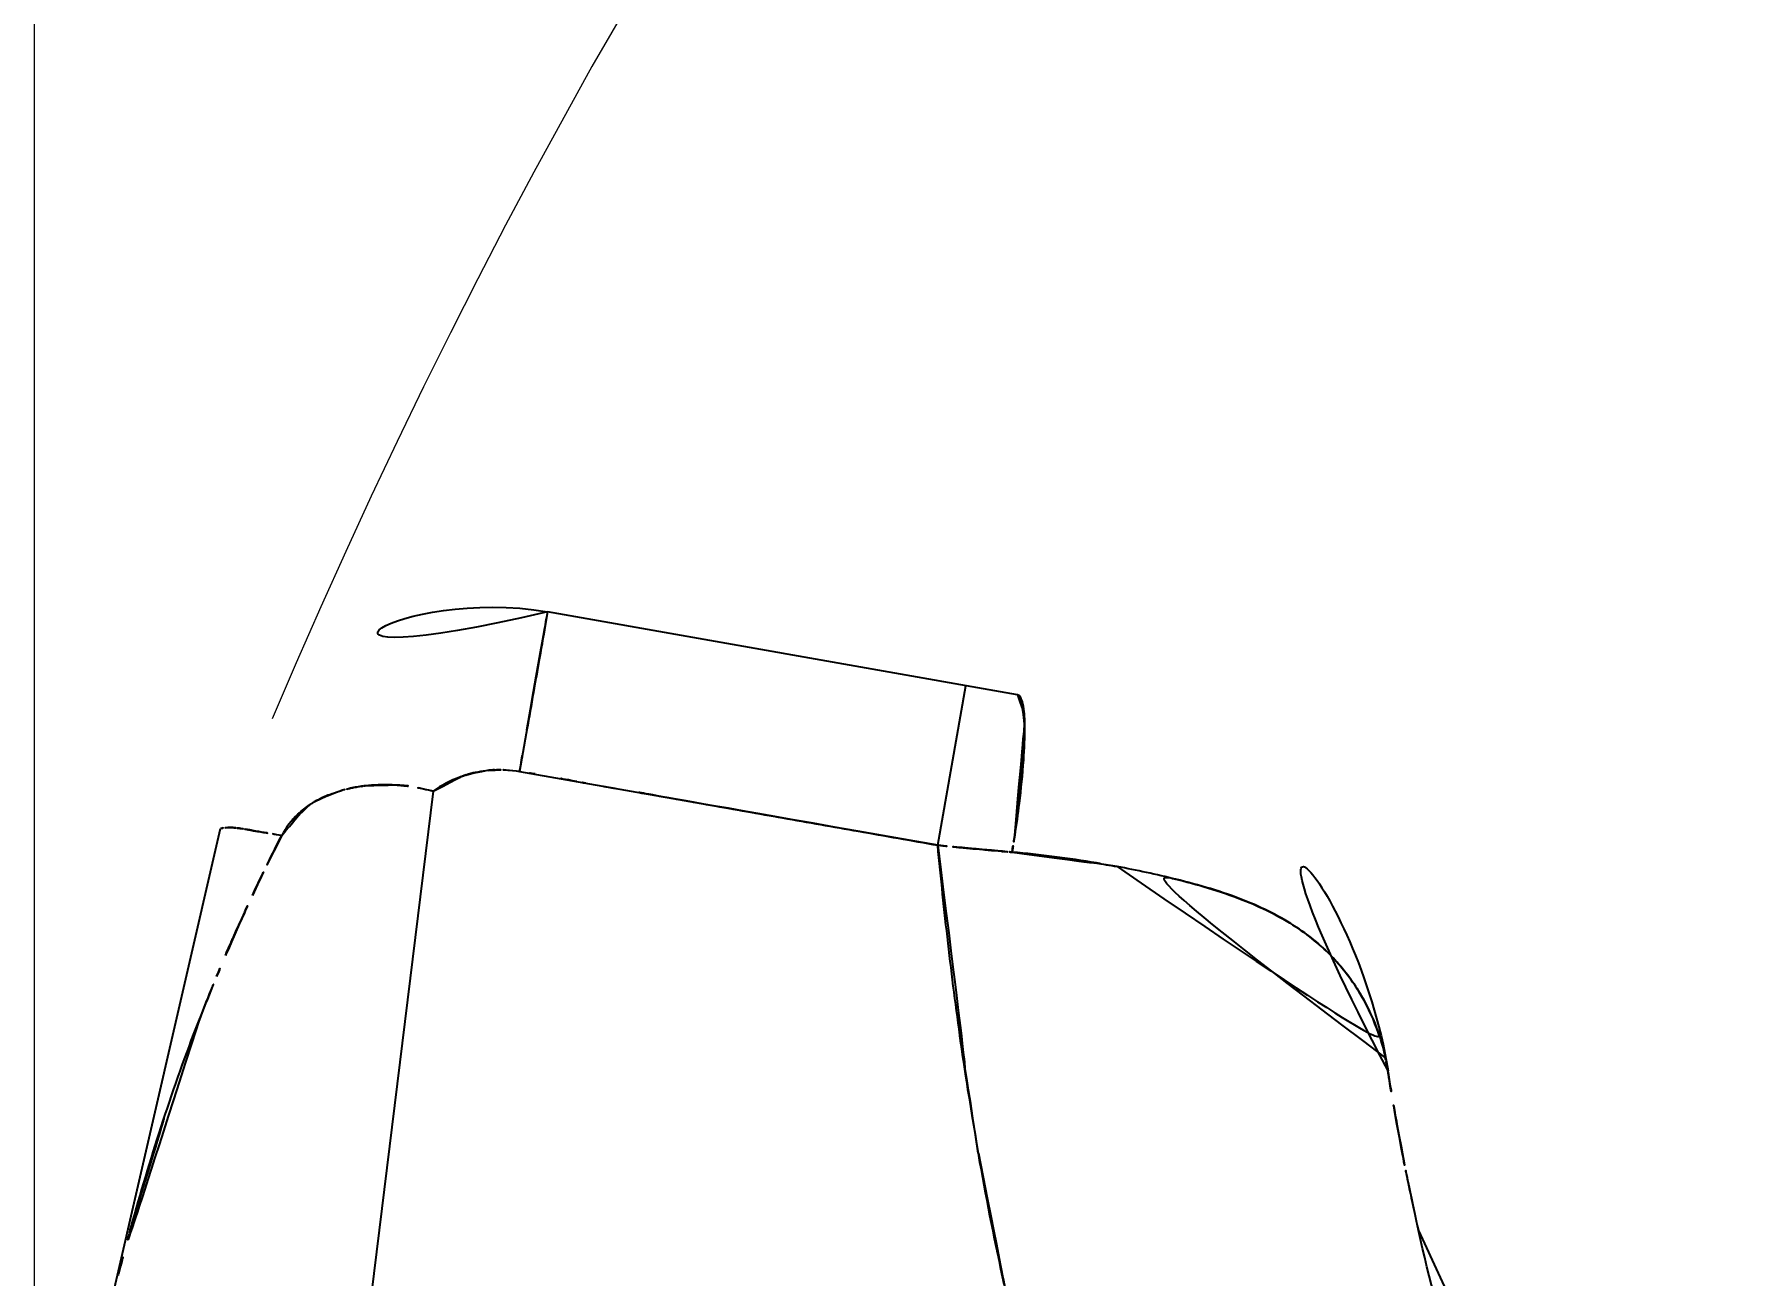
# Model space of a CAD drawing. Extents: x 16296660632 to 16296668616, y -37409619871 to -37409616241.
# Drawn here: x 16296667223.7 to 16296667284.2, y -37409617710.5 to -37409617666.9 of the extents above; entities that cross this region are included whole.
import ezdxf

# ---------------------------------------------------------------- set-up
doc = ezdxf.new("R2010")
doc.units = 0
doc.header["$LTSCALE"] = 10
doc.header["$MEASUREMENT"] = 0
doc.header["$PDMODE"] = 3
doc.header["$PDSIZE"] = -10
doc.linetypes.add('DASHED', pattern=[0.2, 0.1, -0.1])
doc.layers.get('0').update_dxf_attribs({"linetype": 'CONTINUOUS'})
doc.layers.get('DEFPOINTS').update_dxf_attribs({"linetype": 'CONTINUOUS'})
doc.styles.get("Standard").update_dxf_attribs({"font": 'SYMBOL'})
doc.dimstyles.new('100hyun', dxfattribs={"dimtxt": 30, "dimasz": 20, "dimexe": 2, "dimexo": 10, "dimgap": 10, "dimtad": 1, "dimdec": 0, "dimrnd": 5, "dimtxsty": 'Standard', "dimcen": 2.5, "dimclrd": 5, "dimclre": 5, "dimadec": 0, "dimazin": 0, "dimtfac": 1, "dimtdec": 0, "dimtmove": 0, "dimatfit": 3, "dimfxl": 1.25, "dimlwd": 15, "dimlwe": 15, "dimarcsym": 0})

# ---------------------------------------------------------------- blocks, each defined once
blk = doc.blocks.new('*D10')
at = {"color": 5, "lineweight": 15, "transparency": 16777216}
for p, q in [((16296667223.69714, -37409617723.23455), (16296667223.69714, -37409617163.292953)), ((16296667547.571289, -37409617302.714493), (16296667547.571289, -37409617163.292953)), ((16296667527.571289, -37409617165.292953), (16296667243.69714, -37409617165.292953))]:
    blk.add_line(p, q, dxfattribs=at)
at = {"color": 5, "transparency": 16777216}
for points in [[(16296667243.69714, -37409617161.95961), (16296667243.69714, -37409617168.626282), (16296667223.69714, -37409617165.292953)], [(16296667527.571289, -37409617161.95961), (16296667527.571289, -37409617168.626282), (16296667547.571289, -37409617165.292953)]]:
    blk.add_solid(points, dxfattribs=at)
at = {"layer": 'DEFPOINTS', "color": 0, "transparency": 16777216}
for p in [(16296667223.69714, -37409617165.292953), (16296667547.571289, -37409617312.714493), (16296667223.69714, -37409617733.23455)]:
    blk.add_point(p, dxfattribs=at)
at = {"color": 0, "lineweight": 0, "transparency": 16777216, "insert": (16296667385.634211, -37409617138.941017), "char_height": 30, "attachment_point": 5}
blk.add_mtext('{\\f나눔고딕|b0|i0|c129|p50;325}', dxfattribs=at)

msp = doc.modelspace()

# ---------------------------------------------------------------- linework, layer by layer
at = {"linetype": 'Continuous'}
for p, q in [((16296667241.713341, -37409617687.209358), (16296667240.725981, -37409617692.80896)), ((16296667258.206551, -37409617690.117561), (16296667241.713341, -37409617687.209358)), ((16296667255.40892, -37409617695.397957), (16296667256.39628, -37409617689.798363)), ((16296667240.725981, -37409617692.80896), (16296667255.40892, -37409617695.397957)), ((16296667237.69956, -37409617693.498207), (16296667233.334471, -37409617728.927223)), ((16296667224.258511, -37409617720.686958), (16296667230.23316, -37409617694.80793)), ((16296667271.20719, -37409617703.319992), (16296667271.20528, -37409617703.30809)), ((16296667271.207279, -37409617703.320549), (16296667271.20738, -37409617703.320442))]:
    msp.add_line(p, q, dxfattribs=at)
at = {"linetype": 'DASHED', "lineweight": 0, "ltscale": 20}
msp.add_arc((16296667439.859739, -37409617778.68927), 225.569743, 89.45248364, 157.11388708, dxfattribs=at)
at = {"linetype": 'Continuous'}
for centre, radius, start, end in [((16296667239.976851, -37409617697.057426), 9.999998, 79.99998407, 166.99991975), ((16296667255.419069, -37409617705.872871), 16.003329, 9.1889503, 80.04155719)]:
    msp.add_arc(centre, radius, start, end, dxfattribs=at)
for points, start_tangent, end_tangent in [([(16296667240.984541, -37409617691.342537), (16296667241.215599, -37409617690.032204), (16296667241.417259, -37409617688.888489), (16296667241.576229, -37409617687.986931), (16296667241.677879, -37409617687.410477), (16296667241.713289, -37409617687.209618)], (0.173664934, 0.984804798), (0.173645225, 0.984808274)), ([(16296667258.204531, -37409617690.116753), (16296667258.382521, -37409617690.412811), (16296667258.453671, -37409617691.136009)], (0.984741339, -0.174024412), (0.012722699, -0.999919063)), ([(16296667258.45462, -37409617691.136002), (16296667258.384199, -37409617690.415619), (16296667258.206551, -37409617690.117561)], (-0.011535412, 0.999933465), (-0.984804929, 0.173664193)), ([(16296667258.11005, -37409617695.050407), (16296667258.26351, -37409617693.932487), (16296667258.413719, -37409617692.409668), (16296667258.455151, -37409617691.202789), (16296667258.45462, -37409617691.136002)], (0.148799181, 0.988867435), (-0.011535412, 0.999933465)), ([(16296667258.453671, -37409617691.136009), (16296667258.45402, -37409617691.167397), (16296667258.41783, -37409617692.34803), (16296667258.26968, -37409617693.881989), (16296667258.109989, -37409617695.0504)], (0.012722699, -0.999919063), (-0.148913827, -0.988850177)), ([(16296667240.725981, -37409617692.808968), (16296667240.984541, -37409617691.342537)], (0.17358386, 0.984819092), (0.173664934, 0.984804798)), ([(16296667238.83617, -37409617692.934441), (16296667239.645121, -37409617692.770142)], (0.954510032, 0.298178804), (0.995212297, 0.097736814)), ([(16296667239.644779, -37409617692.766434), (16296667238.913389, -37409617692.907738), (16296667238.835581, -37409617692.932983)], (-0.995745868, -0.092142099), (-0.947180715, -0.320700315)), ([(16296667239.645121, -37409617692.770142), (16296667239.66481, -37409617692.768257), (16296667240.725981, -37409617692.808968)], (0.995212297, 0.097736814), (0.985598043, -0.169104989)), ([(16296667239.686159, -37409617692.762802), (16296667239.644779, -37409617692.766434)], (-0.996595979, -0.082440609), (-0.995745868, -0.0921421)), ([(16296667239.848049, -37409617692.752411), (16296667239.686159, -37409617692.762802)], (-0.998937681, -0.046081544), (-0.996595979, -0.082440608)), ([(16296667240.71924, -37409617692.808182), (16296667240.258209, -37409617692.754532), (16296667239.848049, -37409617692.752411)], (-0.989082963, 0.14735974), (-0.998937681, -0.046081544)), ([(16296667240.757851, -37409617692.813972), (16296667240.730459, -37409617692.80986), (16296667240.71924, -37409617692.808182)], (-0.988826674, 0.149069811), (-0.989082962, 0.147359741)), ([(16296667241.27854, -37409617692.897842), (16296667240.757851, -37409617692.813972)], (-0.985826477, 0.167768164), (-0.988826674, 0.149069812)), ([(16296667234.49188, -37409617693.470482), (16296667234.76099, -37409617693.403236)], (0.962509768, 0.271247023), (0.976847412, 0.213937219)), ([(16296667234.76116, -37409617693.404091), (16296667234.49247, -37409617693.472572)], (-0.975665452, -0.219264512), (-0.961470398, -0.274908483)), ([(16296667234.76099, -37409617693.403236), (16296667234.88323, -37409617693.378113), (16296667234.898821, -37409617693.37513)], (0.976847412, 0.213937219), (0.982595966, 0.185755669)), ([(16296667234.89883, -37409617693.375191), (16296667234.76116, -37409617693.404091)], (-0.981438513, -0.19177707), (-0.975665452, -0.219264512)), ([(16296667234.898821, -37409617693.37513), (16296667235.16757, -37409617693.331734)], (0.982595965, 0.185755669), (0.991016514, 0.133739558)), ([(16296667235.167311, -37409617693.330063), (16296667234.91328, -37409617693.372383), (16296667234.89883, -37409617693.375191)], (-0.990153848, -0.139983419), (-0.981438513, -0.19177707)), ([(16296667235.16757, -37409617693.331734), (16296667235.30871, -37409617693.314537)], (0.991016514, 0.133739558), (0.994131918, 0.108174529)), ([(16296667235.30843, -37409617693.312027), (16296667235.167311, -37409617693.330063)], (-0.993515948, -0.11369284), (-0.990153848, -0.139983418)), ([(16296667235.30871, -37409617693.314537), (16296667236.208719, -37409617693.281189), (16296667236.25992, -37409617693.282692)], (0.994131919, 0.108174528), (0.999474751, -0.032407136)), ([(16296667236.25993, -37409617693.282722), (16296667236.226151, -37409617693.281189), (16296667235.30843, -37409617693.312027)], (-0.998846294, 0.048021669), (-0.993515948, -0.11369284)), ([(16296667236.25992, -37409617693.282692), (16296667237.69956, -37409617693.498199)], (0.999474751, -0.032407136), (0.958016483, -0.286713128)), ([(16296667237.69956, -37409617693.498207), (16296667236.25993, -37409617693.282722)], (-0.972316687, 0.233666985), (-0.998846294, 0.048021668)), ([(16296667237.69956, -37409617693.498199), (16296667238.632219, -37409617693.004204), (16296667238.83617, -37409617692.934441)], (0.814960124, 0.579517037), (0.954510032, 0.298178804)), ([(16296667238.835581, -37409617692.932983), (16296667237.69956, -37409617693.498207)], (-0.947180715, -0.320700315), (-0.858615523, -0.512620117)), ([(16296667242.74127, -37409617693.164299), (16296667241.27854, -37409617692.897842)], (-0.983495759, 0.180931181), (-0.985826477, 0.167768164)), ([(16296667243.04987, -37409617693.220551), (16296667242.74127, -37409617693.164299)], (-0.98406244, 0.177823264), (-0.983495759, 0.180931181)), ([(16296667244.085621, -37409617693.403763), (16296667243.04987, -37409617693.220551)], (-0.985160975, 0.171632903), (-0.984062441, 0.177823264)), ([(16296667233.37472, -37409617693.971603), (16296667232.948429, -37409617694.303787), (16296667232.377291, -37409617695.056328)], (-0.838104277, -0.545510056), (-0.458689111, -0.888596815)), ([(16296667233.374821, -37409617693.971817), (16296667233.4884, -37409617693.899902)], (0.834239458, 0.551402328), (0.855013182, 0.518606266)), ([(16296667233.48875, -37409617693.900467), (16296667233.37472, -37409617693.971603)], (-0.858436849, -0.512919269), (-0.838104276, -0.545510057)), ([(16296667233.4884, -37409617693.899902), (16296667233.542549, -37409617693.867706)], (0.855013182, 0.518606266), (0.864035073, 0.503431616)), ([(16296667233.5431, -37409617693.868637), (16296667233.48875, -37409617693.900467)], (-0.867193662, -0.497971037), (-0.858436849, -0.512919268)), ([(16296667233.542549, -37409617693.867706), (16296667233.78927, -37409617693.736183), (16296667234.49188, -37409617693.470482)], (0.864035073, 0.503431616), (0.962509768, 0.271247023)), ([(16296667234.49247, -37409617693.472572), (16296667233.81303, -37409617693.727608), (16296667233.5431, -37409617693.868637)], (-0.961470398, -0.274908483), (-0.867193661, -0.497971037)), ([(16296667255.40843, -37409617695.397903), (16296667252.621281, -37409617694.906441), (16296667249.961201, -37409617694.437393), (16296667247.428181, -37409617693.990753), (16296667245.02223, -37409617693.566513), (16296667244.085621, -37409617693.403763)], (-0.984807519, 0.173649508), (-0.985160975, 0.171632903)), ([(16296667232.377569, -37409617695.056396), (16296667232.944059, -37409617694.312988), (16296667233.374821, -37409617693.971817)], (0.473015331, 0.881054196), (0.834239458, 0.551402328)), ([(16296667230.233829, -37409617694.808083), (16296667230.48452, -37409617694.777542)], (0.976893073, 0.213728622), (0.999404755, 0.034498352)), ([(16296667230.484529, -37409617694.777763), (16296667230.23316, -37409617694.80793)], (-0.999418161, -0.034107777), (-0.977616543, -0.210394615)), ([(16296667230.48452, -37409617694.777542), (16296667230.499451, -37409617694.7771)], (0.999404755, 0.034498354), (0.999678471, 0.025356547)), ([(16296667230.49946, -37409617694.777321), (16296667230.484529, -37409617694.777763)], (-0.999684354, -0.025123536), (-0.99941816, -0.03410778)), ([(16296667230.499451, -37409617694.7771), (16296667230.657049, -37409617694.780037)], (0.999678471, 0.025356548), (0.998270842, -0.058782028)), ([(16296667230.65703, -37409617694.78019), (16296667230.50329, -37409617694.777229), (16296667230.49946, -37409617694.777321)], (-0.998329566, 0.057776106), (-0.999684354, -0.025123538)), ([(16296667230.657049, -37409617694.780037), (16296667230.69483, -37409617694.782593)], (0.998270842, -0.058782027), (0.997143699, -0.075527766)), ([(16296667230.694811, -37409617694.782692), (16296667230.65703, -37409617694.78019)], (-0.99723271, 0.074343266), (-0.998329566, 0.057776106)), ([(16296667230.69483, -37409617694.782593), (16296667230.8813, -37409617694.8032)], (0.997143699, -0.075527767), (0.99032032, -0.138800806)), ([(16296667230.8813, -37409617694.803047), (16296667230.694811, -37409617694.782692)], (-0.990520507, 0.137364937), (-0.99723271, 0.074343265)), ([(16296667230.8813, -37409617694.8032), (16296667230.93989, -37409617694.811829)], (0.99032032, -0.138800807), (0.988355845, -0.152160192)), ([(16296667230.939911, -37409617694.8116), (16296667230.8813, -37409617694.803047)], (-0.98855721, 0.150846419), (-0.990520507, 0.137364938)), ([(16296667230.93989, -37409617694.811829), (16296667231.16551, -37409617694.850166)], (0.988355845, -0.152160192), (0.984483936, -0.175474729)), ([(16296667231.165581, -37409617694.849762), (16296667230.939911, -37409617694.8116)], (-0.984486435, 0.175460706), (-0.98855721, 0.15084642)), ([(16296667231.16551, -37409617694.850166), (16296667231.23103, -37409617694.861816)], (0.984483936, -0.175474728), (0.984748493, -0.173983925)), ([(16296667231.2311, -37409617694.861427), (16296667231.165581, -37409617694.849762)], (-0.984640086, 0.174596396), (-0.984486435, 0.175460707)), ([(16296667231.23103, -37409617694.861816), (16296667231.522909, -37409617694.911636)], (0.984748493, -0.173983925), (0.986478487, -0.163890802)), ([(16296667231.52294, -37409617694.911423), (16296667231.240061, -37409617694.863007), (16296667231.2311, -37409617694.861427)], (-0.986404125, 0.164337771), (-0.984640086, 0.174596396)), ([(16296667232.377291, -37409617695.056328), (16296667231.079241, -37409617697.741966)], (-0.454082515, -0.890959634), (-0.41597487, -0.909376109)), ([(16296667231.522909, -37409617694.911636), (16296667231.56888, -37409617694.91925)], (0.986478487, -0.163890803), (0.9866186, -0.163045202)), ([(16296667231.568911, -37409617694.919052), (16296667231.52294, -37409617694.911423)], (-0.986549442, 0.163463142), (-0.986404125, 0.164337771)), ([(16296667231.56888, -37409617694.91925), (16296667232.377569, -37409617695.056396)], (0.9866186, -0.163045202), (0.98329067, -0.182042465)), ([(16296667232.377291, -37409617695.05632), (16296667231.568911, -37409617694.919052)], (-0.983283942, 0.182078799), (-0.986549442, 0.163463142)), ([(16296667258.017031, -37409617695.641258), (16296667258.11005, -37409617695.050407)], (0.162229589, 0.986753039), (0.148799181, 0.988867435)), ([(16296667258.109989, -37409617695.0504), (16296667258.01689, -37409617695.641212)], (-0.148913827, -0.988850177), (-0.162408152, -0.986723666)), ([(16296667231.346809, -37409617697.161751), (16296667232.377291, -37409617695.05632)], (0.424055049, 0.905636415), (0.455122058, 0.890429061)), ([(16296667255.40589, -37409617695.39814), (16296667255.770479, -37409617698.830589), (16296667256.21447, -37409617702.282318), (16296667256.83342, -37409617706.206047)], (0.096111897, -0.995370536), (0.172381004, -0.985030349)), ([(16296667255.408911, -37409617695.39785), (16296667256.25392, -37409617695.482681)], (0.994657867, -0.103226588), (0.995363859, -0.096181021)), ([(16296667256.25392, -37409617695.482681), (16296667255.40843, -37409617695.397903)], (-0.995371106, 0.096105991), (-0.99466083, 0.103198033)), ([(16296667256.25392, -37409617695.482681), (16296667256.305889, -37409617695.487694), (16296667256.755779, -37409617695.530006)], (0.995363859, -0.096181021), (0.995778403, -0.091789821)), ([(16296667256.755779, -37409617695.530006), (16296667256.305679, -37409617695.487663), (16296667256.25392, -37409617695.482681)], (-0.995772568, 0.091853102), (-0.995371106, 0.096105991)), ([(16296667256.755779, -37409617695.530006), (16296667257.175859, -37409617695.568138), (16296667257.64126, -37409617695.609177)], (0.995778403, -0.091789821), (0.996259748, -0.086408994)), ([(16296667257.64126, -37409617695.609177), (16296667257.175529, -37409617695.56813), (16296667256.755779, -37409617695.530006)], (-0.996261991, 0.086383127), (-0.995772568, 0.091853102)), ([(16296667257.64126, -37409617695.609177), (16296667257.762289, -37409617695.619629)], (0.996259748, -0.086408994), (0.996332288, -0.085568524)), ([(16296667257.762289, -37409617695.619629), (16296667257.64126, -37409617695.609177)], (-0.996330991, 0.08558362), (-0.996261991, 0.086383126)), ([(16296667257.762289, -37409617695.619629), (16296667258.017031, -37409617695.641258)], (0.996332288, -0.085568524), (0.996496708, -0.083632001)), ([(16296667258.017019, -37409617695.641281), (16296667257.762289, -37409617695.619629)], (-0.99648286, 0.083796841), (-0.996330991, 0.08558362)), ([(16296667258.01689, -37409617695.641212), (16296667260.981951, -37409617696.021584), (16296667261.700769, -37409617696.148392)], (0.996602256, -0.082364693), (0.983271325, -0.182146923)), ([(16296667261.7006, -37409617696.149307), (16296667260.940611, -37409617696.017982), (16296667258.017019, -37409617695.641281)], (-0.983663595, 0.180016477), (-0.995265809, 0.097190378)), ([(16296667261.700769, -37409617696.148392), (16296667263.76745, -37409617696.591728), (16296667266.16173, -37409617697.33313), (16296667268.016451, -37409617698.286568), (16296667269.361601, -37409617699.433884), (16296667270.286989, -37409617700.695892), (16296667270.87966, -37409617701.998268), (16296667271.118179, -37409617702.85009)], (0.983271325, -0.182146923), (0.214966604, -0.9766214)), ([(16296667271.118891, -37409617702.853973), (16296667270.874599, -37409617701.98439), (16296667270.271351, -37409617700.669891), (16296667269.33304, -37409617699.40168), (16296667267.973351, -37409617698.261772), (16296667266.09963, -37409617697.310867), (16296667263.707041, -37409617696.57637), (16296667261.7006, -37409617696.149307)], (-0.214640744, 0.976693069), (-0.983663595, 0.180016477)), ([(16296667231.078569, -37409617697.741661), (16296667231.346809, -37409617697.161751)], (0.415597048, 0.909548841), (0.424055049, 0.905636415)), ([(16296667231.079241, -37409617697.741966), (16296667229.464821, -37409617701.569778)], (-0.41597487, -0.909376109), (-0.360681324, -0.932689114)), ([(16296667230.40184, -37409617699.271477), (16296667231.078569, -37409617697.741661)], (0.393472762, 0.919336274), (0.415597048, 0.909548841)), ([(16296667256.831421, -37409617706.20639), (16296667255.40843, -37409617695.397903)], (-0.172683631, 0.984977342), (-0.091143201, 0.995837797)), ([(16296667230.09395, -37409617700.002327), (16296667230.40184, -37409617699.271477)], (0.382993646, 0.923750977), (0.393472762, 0.919336274)), ([(16296667229.46586, -37409617701.570183), (16296667229.953461, -37409617700.343719), (16296667230.09395, -37409617700.002327)], (0.360778936, 0.93265136), (0.382993646, 0.923750977)), ([(16296667229.464821, -37409617701.569778), (16296667229.28483, -37409617702.040367), (16296667227.03409, -37409617709.011467), (16296667226.639299, -37409617710.501266)], (-0.360681324, -0.932689114), (-0.248236691, -0.968699409)), ([(16296667229.252239, -37409617702.129349), (16296667229.46586, -37409617701.570183)], (0.352977953, 0.935631639), (0.360778936, 0.93265136)), ([(16296667271.118179, -37409617702.85009), (16296667271.165051, -37409617703.078728)], (0.214966603, -0.9766214), (0.186730205, -0.982411233)), ([(16296667271.16497, -37409617703.078743), (16296667271.118891, -37409617702.853973)], (-0.186988514, 0.9823621), (-0.214640744, 0.976693069)), ([(16296667271.20719, -37409617703.319992), (16296667271.12513, -37409617702.852783)], (-0.15828172, 0.987393993), (-0.187617033, 0.982242256)), ([(16296667271.165051, -37409617703.078728), (16296667271.20719, -37409617703.319992)], (0.186730205, -0.982411233), (0.157397767, -0.987535287)), ([(16296667227.06238, -37409617708.892693), (16296667227.842899, -37409617706.227348), (16296667229.252239, -37409617702.129349)], (0.264956945, 0.964260243), (0.352977953, 0.935631639)), ([(16296667271.19849, -37409617703.266663), (16296667271.16497, -37409617703.078743)], (-0.164228559, 0.986422313), (-0.186988514, 0.9823621)), ([(16296667271.20528, -37409617703.30809), (16296667271.19849, -37409617703.266663)], (-0.159251869, 0.987237987), (-0.164228559, 0.986422313)), ([(16296667271.207741, -37409617703.324753), (16296667271.19829, -37409617703.266701)], (-0.158934663, 0.987289103), (-0.162506763, 0.98670743)), ([(16296667271.20789, -37409617703.319878), (16296667271.528021, -37409617705.193237)], (0.159525114, -0.987193871), (0.177678999, -0.984088499)), ([(16296667271.225861, -37409617703.434486), (16296667271.205391, -37409617703.308067)], (-0.160483038, 0.987038598), (-0.159289677, 0.987231887)), ([(16296667271.22574, -37409617703.434517), (16296667271.20719, -37409617703.319992)], (-0.16042916, 0.987047357), (-0.159353058, 0.987221658)), ([(16296667271.527531, -37409617705.193329), (16296667271.225861, -37409617703.434486)], (-0.177835078, 0.984060306), (-0.160483038, 0.987038598)), ([(16296667272.28009, -37409617708.914589), (16296667271.22574, -37409617703.434517)], (-0.219872073, 0.975528714), (-0.16042916, 0.987047357)), ([(16296667271.528021, -37409617705.193237), (16296667272.280069, -37409617708.914589)], (0.177678999, -0.984088499), (0.21973685, -0.975559181)), ([(16296667256.83342, -37409617706.206047), (16296667256.890169, -37409617706.527588), (16296667257.7432, -37409617710.811752), (16296667257.796551, -37409617711.05146)], (0.172381004, -0.985030349), (0.218452655, -0.975847548)), ([(16296667257.79421, -37409617711.051987), (16296667256.831421, -37409617706.20639)], (-0.218819086, 0.975765447), (-0.172683631, 0.984977342)), ([(16296667272.280069, -37409617708.914589), (16296667273.619801, -37409617713.987747), (16296667275.23934, -37409617718.484131), (16296667277.153749, -37409617722.363426), (16296667279.335751, -37409617725.532883), (16296667281.56601, -37409617727.808411)], (0.21973685, -0.975559181), (0.764090658, -0.645108879)), ([(16296667226.64912, -37409617710.451729), (16296667227.06238, -37409617708.892693)], (0.247704828, 0.968835547), (0.264956945, 0.964260243)), ([(16296667281.527399, -37409617727.773979), (16296667279.17984, -37409617725.339684), (16296667276.749161, -37409617721.642754), (16296667274.76499, -37409617717.306877), (16296667273.159309, -37409617712.418022), (16296667272.279751, -37409617708.914673)], (-0.761863399, 0.647737725), (-0.219773019, 0.975551034)), ([(16296667226.636641, -37409617710.500587), (16296667226.64912, -37409617710.451729)], (0.247186784, 0.96896785), (0.247704828, 0.968835548))]:
    msp.add_spline(points, degree=3, dxfattribs=dict(at, start_tangent=start_tangent, end_tangent=end_tangent))

# ---------------------------------------------------------------- dimensions: what is measured, and where the dimension line sits
at = {"lineweight": 0}
dim = msp.add_linear_dim(base=(16296667223.69714, -37409617165.292953), p1=(16296667547.571289, -37409617312.714493), p2=(16296667223.69714, -37409617733.23455), text='{\\f나눔고딕|b0|i0|c129|p50;<>}', dimstyle='100hyun', dxfattribs=at)
dim.commit()
dim.dimension.update_dxf_attribs({"geometry": '*D10', "text_midpoint": (16296667385.634211, -37409617165.292953), "dimtype": 160})

doc.saveas('drawing.dxf')
